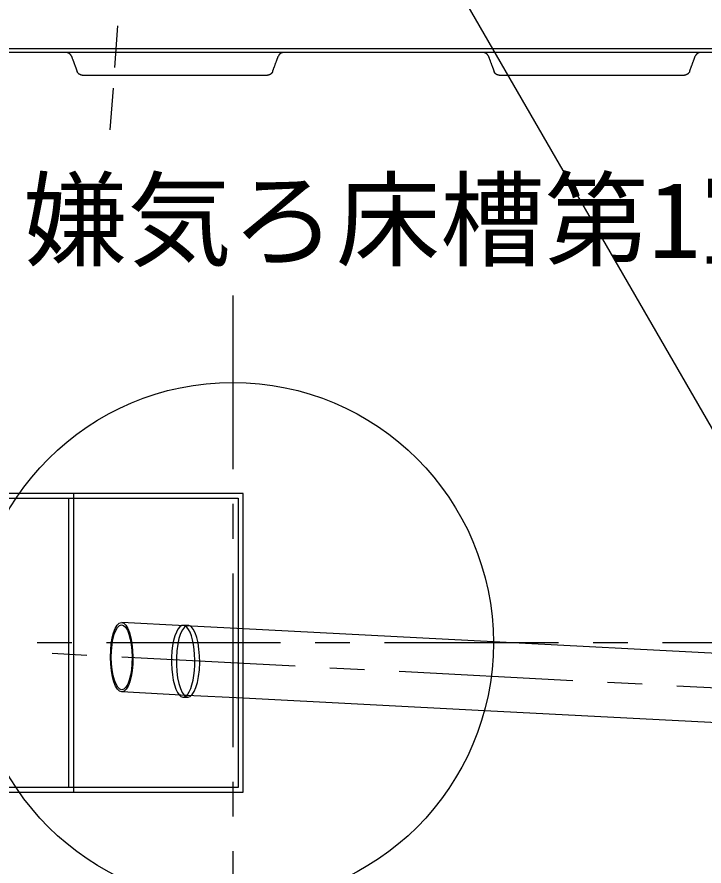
# Model space of a CAD drawing. Units: millimetres, scale not verified. Extents: x -24028 to 8910, y -6308 to 6308.
# Drawn here: x -5639 to -5045, y 793 to 1526 of the extents above; entities that cross this region are included whole.
import ezdxf
from ezdxf.enums import TextEntityAlignment as Align

# ---------------------------------------------------------------- set-up
doc = ezdxf.new("R2010")
doc.units = ezdxf.units.MM
doc.header["$LTSCALE"] = 30
doc.linetypes.add('CHAIN1', pattern=[8, 5, -1, 1, -1])
doc.linetypes.add('DASHED1', pattern=[1.8, 1.2, -0.6])
doc.layers.add('0-0_0E', color=7, linetype='Continuous', lineweight=25)
doc.layers.add('0-5_空気管', color=3, linetype='Continuous', lineweight=25)
doc.styles.add('ＭＳ ゴシック', font='')
doc.styles.get('ＭＳ ゴシック').set_extended_font_data('MS Gothic')

msp = doc.modelspace()

# ---------------------------------------------------------------- linework, layer by layer
at = {"layer": '0-0_0E', "linetype": 'DASHED1'}
msp.add_line((-5551.68, 1518.61), (-5558.99, 1418.88), dxfattribs=at)
at = {"layer": '0-5_空気管'}
for p, q in [((-5004.52, 1112.1), (-5308.63, 1638.85)), ((-4860.96, 1495.64), (-5689.04, 1495.64)), ((-5413.17, 1491.86), (-5412.98, 1492.38)), ((-5053.17, 1491.86), (-5052.98, 1492.38)), ((-5586.84, 1479.81), (-5586.65, 1479.29)), ((-5582.24, 1476.03), (-5422.33, 1476.03)), ((-5226.84, 1479.81), (-5226.65, 1479.29)), ((-5222.24, 1476.03), (-5062.33, 1476.03)), ((-5443.35, 1114.64), (-5722.54, 1114.64)), ((-5718.5, 1110.64), (-5447.55, 1110.64)), ((-5593.77, 860.64), (-5593.77, 1110.64)), ((-5589.56, 856.64), (-5589.56, 1114.64)), ((-5447.55, 1110.64), (-5447.55, 860.64)), ((-5493.58, 1000.46), (-5548.16, 1003.3)), ((-5495.1, 1000.82), (-5490.9, 1000.82)), ((-5443.35, 997.85), (-5493.58, 1000.46)), ((-5227.24, 986.6), (-5443.35, 997.85)), ((-5012.01, 975.41), (-5227.24, 986.6)), ((-5492.03, 940.3), (-5548.15, 943.22)), ((-5495.1, 938.81), (-5490.9, 938.81)), ((-5443.35, 937.76), (-5492.03, 940.3)), ((-5235.04, 926.93), (-5443.35, 937.76)), ((-5000.78, 914.74), (-5235.04, 926.93)), ((-5447.55, 860.64), (-5718.5, 860.64))]:
    msp.add_line(p, q, dxfattribs=at)
at = {"layer": '0-5_空気管', "linetype": 'CHAIN1'}
for p, q in [((-5452.24, 1285.64), (-5452.24, 685.64)), ((-2771.16, 985.64), (-5933.13, 985.64)), ((-3241.3, 853.25), (-5623.06, 977.15))]:
    msp.add_line(p, q, dxfattribs=at)
at = {"layer": '0-5_空気管'}
for points in [[(-4860.82, 1498.85), (-5689.15, 1498.85)], [(-5594.39, 1495.31), (-5594.46, 1495.34), (-5594.52, 1495.36), (-5594.58, 1495.38), (-5594.7, 1495.42), (-5594.76, 1495.43), (-5594.82, 1495.45), (-5594.89, 1495.47), (-5594.96, 1495.49), (-5595.04, 1495.5), (-5595.11, 1495.52), (-5595.19, 1495.54), (-5595.34, 1495.57), (-5595.41, 1495.58), (-5595.48, 1495.59), (-5595.59, 1495.61), (-5595.69, 1495.62), (-5595.74, 1495.63), (-5595.83, 1495.64), (-5595.88, 1495.64), (-5595.92, 1495.64), (-5595.97, 1495.64), (-5596.01, 1495.64)], [(-5591.51, 1492.38), (-5591.55, 1492.48), (-5591.56, 1492.52), (-5591.58, 1492.58), (-5591.6, 1492.63), (-5591.63, 1492.7), (-5591.66, 1492.76), (-5591.69, 1492.84), (-5591.72, 1492.91), (-5591.75, 1492.98), (-5591.83, 1493.13), (-5591.87, 1493.2), (-5591.92, 1493.28), (-5591.97, 1493.36), (-5592.03, 1493.44), (-5592.1, 1493.53), (-5592.17, 1493.62), (-5592.25, 1493.72), (-5592.34, 1493.82), (-5592.43, 1493.92), (-5592.62, 1494.13), (-5592.72, 1494.23), (-5592.81, 1494.33), (-5592.91, 1494.41), (-5592.99, 1494.5), (-5593.07, 1494.57), (-5593.15, 1494.63), (-5593.23, 1494.69), (-5593.31, 1494.75), (-5593.39, 1494.8), (-5593.47, 1494.86), (-5593.56, 1494.91), (-5593.65, 1494.96), (-5593.75, 1495.01), (-5593.85, 1495.06), (-5594.05, 1495.16), (-5594.15, 1495.2), (-5594.24, 1495.24), (-5594.32, 1495.28), (-5594.39, 1495.31)], [(-5591.51, 1492.38), (-5591.37, 1492.01), (-5591.32, 1491.86), (-5591.25, 1491.68), (-5591.17, 1491.47), (-5591.09, 1491.24), (-5591, 1491), (-5590.9, 1490.74), (-5590.8, 1490.47), (-5590.6, 1489.92), (-5590.49, 1489.65), (-5590.39, 1489.36), (-5590.28, 1489.06), (-5590.16, 1488.74), (-5590.04, 1488.41), (-5589.9, 1488.05), (-5589.75, 1487.65), (-5589.6, 1487.23), (-5589.43, 1486.78), (-5589.26, 1486.31), (-5589.08, 1485.83), (-5588.9, 1485.36), (-5588.73, 1484.89), (-5588.56, 1484.44), (-5588.41, 1484.02), (-5588.26, 1483.63), (-5588.12, 1483.26), (-5588, 1482.92), (-5587.88, 1482.61), (-5587.77, 1482.31), (-5587.67, 1482.02), (-5587.56, 1481.75), (-5587.46, 1481.47), (-5587.36, 1481.2), (-5587.26, 1480.94), (-5587.16, 1480.67), (-5587.07, 1480.43), (-5586.99, 1480.2), (-5586.91, 1479.99), (-5586.84, 1479.81)], [(-5417.83, 1479.29), (-5417.7, 1479.66), (-5417.64, 1479.81), (-5417.57, 1479.99), (-5417.5, 1480.2), (-5417.41, 1480.43), (-5417.32, 1480.67), (-5417.22, 1480.94), (-5417.12, 1481.2), (-5417.02, 1481.47), (-5416.82, 1482.02), (-5416.71, 1482.31), (-5416.6, 1482.61), (-5416.48, 1482.92), (-5416.36, 1483.26), (-5416.22, 1483.63), (-5416.08, 1484.02), (-5415.92, 1484.44), (-5415.75, 1484.89), (-5415.58, 1485.36), (-5415.4, 1485.83), (-5415.23, 1486.31), (-5415.05, 1486.78), (-5414.89, 1487.23), (-5414.73, 1487.65), (-5414.58, 1488.05), (-5414.45, 1488.41), (-5414.32, 1488.74), (-5414.21, 1489.06), (-5414.09, 1489.36), (-5413.99, 1489.65), (-5413.88, 1489.92), (-5413.79, 1490.2), (-5413.68, 1490.47), (-5413.58, 1490.74), (-5413.49, 1491), (-5413.4, 1491.24), (-5413.31, 1491.47), (-5413.23, 1491.68), (-5413.17, 1491.86)], [(-5412.17, 1493.81), (-5412.2, 1493.76), (-5412.24, 1493.71), (-5412.28, 1493.66), (-5412.32, 1493.61), (-5412.35, 1493.55), (-5412.4, 1493.48), (-5412.44, 1493.42), (-5412.48, 1493.35), (-5412.53, 1493.29), (-5412.57, 1493.22), (-5412.61, 1493.16), (-5412.65, 1493.09), (-5412.68, 1493.04), (-5412.71, 1492.99), (-5412.74, 1492.94), (-5412.78, 1492.85), (-5412.8, 1492.8), (-5412.88, 1492.64), (-5412.89, 1492.59), (-5412.92, 1492.52), (-5412.93, 1492.49), (-5412.95, 1492.46), (-5412.98, 1492.38)], [(-5408.56, 1495.64), (-5408.63, 1495.64), (-5408.78, 1495.63), (-5408.94, 1495.62), (-5409.02, 1495.61), (-5409.1, 1495.6), (-5409.18, 1495.58), (-5409.27, 1495.57), (-5409.36, 1495.55), (-5409.46, 1495.52), (-5409.56, 1495.49), (-5409.68, 1495.45), (-5409.8, 1495.41), (-5409.92, 1495.37), (-5410.05, 1495.31), (-5410.18, 1495.26), (-5410.31, 1495.21), (-5410.44, 1495.15), (-5410.56, 1495.1), (-5410.68, 1495.04), (-5410.78, 1494.99), (-5410.88, 1494.94), (-5410.97, 1494.89), (-5411.05, 1494.83), (-5411.13, 1494.78), (-5411.21, 1494.72), (-5411.28, 1494.66), (-5411.36, 1494.6), (-5411.44, 1494.53), (-5411.53, 1494.46), (-5411.61, 1494.38), (-5411.69, 1494.3), (-5411.77, 1494.23), (-5411.84, 1494.15), (-5411.91, 1494.08), (-5411.97, 1494.02), (-5412.03, 1493.96), (-5412.08, 1493.9), (-5412.12, 1493.85), (-5412.17, 1493.81)], [(-5234.39, 1495.31), (-5234.46, 1495.34), (-5234.52, 1495.36), (-5234.58, 1495.38), (-5234.7, 1495.42), (-5234.76, 1495.43), (-5234.82, 1495.45), (-5234.89, 1495.47), (-5234.96, 1495.49), (-5235.04, 1495.5), (-5235.11, 1495.52), (-5235.19, 1495.54), (-5235.34, 1495.57), (-5235.41, 1495.58), (-5235.48, 1495.59), (-5235.59, 1495.61), (-5235.69, 1495.62), (-5235.74, 1495.63), (-5235.83, 1495.64), (-5235.88, 1495.64), (-5235.92, 1495.64), (-5235.97, 1495.64), (-5236.01, 1495.64)], [(-5231.51, 1492.38), (-5231.55, 1492.48), (-5231.56, 1492.52), (-5231.58, 1492.58), (-5231.6, 1492.63), (-5231.63, 1492.7), (-5231.66, 1492.76), (-5231.69, 1492.84), (-5231.72, 1492.91), (-5231.75, 1492.98), (-5231.83, 1493.13), (-5231.87, 1493.2), (-5231.92, 1493.28), (-5231.97, 1493.36), (-5232.03, 1493.44), (-5232.1, 1493.53), (-5232.17, 1493.62), (-5232.25, 1493.72), (-5232.34, 1493.82), (-5232.43, 1493.92), (-5232.62, 1494.13), (-5232.72, 1494.23), (-5232.81, 1494.33), (-5232.91, 1494.41), (-5232.99, 1494.5), (-5233.07, 1494.57), (-5233.15, 1494.63), (-5233.23, 1494.69), (-5233.31, 1494.75), (-5233.39, 1494.8), (-5233.47, 1494.86), (-5233.56, 1494.91), (-5233.65, 1494.96), (-5233.75, 1495.01), (-5233.85, 1495.06), (-5234.05, 1495.16), (-5234.15, 1495.2), (-5234.24, 1495.24), (-5234.32, 1495.28), (-5234.39, 1495.31)], [(-5231.51, 1492.38), (-5231.37, 1492.01), (-5231.32, 1491.86), (-5231.25, 1491.68), (-5231.17, 1491.47), (-5231.09, 1491.24), (-5231, 1491), (-5230.9, 1490.74), (-5230.8, 1490.47), (-5230.6, 1489.92), (-5230.49, 1489.65), (-5230.39, 1489.36), (-5230.28, 1489.06), (-5230.16, 1488.74), (-5230.04, 1488.41), (-5229.9, 1488.05), (-5229.75, 1487.65), (-5229.6, 1487.23), (-5229.43, 1486.78), (-5229.26, 1486.31), (-5229.08, 1485.83), (-5228.9, 1485.36), (-5228.73, 1484.89), (-5228.56, 1484.44), (-5228.41, 1484.02), (-5228.26, 1483.63), (-5228.12, 1483.26), (-5228, 1482.92), (-5227.88, 1482.61), (-5227.77, 1482.31), (-5227.67, 1482.02), (-5227.56, 1481.75), (-5227.46, 1481.47), (-5227.36, 1481.2), (-5227.26, 1480.94), (-5227.16, 1480.67), (-5227.07, 1480.43), (-5226.99, 1480.2), (-5226.91, 1479.99), (-5226.84, 1479.81)], [(-5057.83, 1479.29), (-5057.7, 1479.66), (-5057.64, 1479.81), (-5057.57, 1479.99), (-5057.5, 1480.2), (-5057.41, 1480.43), (-5057.32, 1480.67), (-5057.22, 1480.94), (-5057.12, 1481.2), (-5057.02, 1481.47), (-5056.82, 1482.02), (-5056.71, 1482.31), (-5056.6, 1482.61), (-5056.48, 1482.92), (-5056.36, 1483.26), (-5056.22, 1483.63), (-5056.08, 1484.02), (-5055.92, 1484.44), (-5055.75, 1484.89), (-5055.58, 1485.36), (-5055.4, 1485.83), (-5055.23, 1486.31), (-5055.05, 1486.78), (-5054.89, 1487.23), (-5054.73, 1487.65), (-5054.58, 1488.05), (-5054.45, 1488.41), (-5054.32, 1488.74), (-5054.21, 1489.06), (-5054.09, 1489.36), (-5053.99, 1489.65), (-5053.88, 1489.92), (-5053.79, 1490.2), (-5053.68, 1490.47), (-5053.58, 1490.74), (-5053.49, 1491), (-5053.4, 1491.24), (-5053.31, 1491.47), (-5053.23, 1491.68), (-5053.17, 1491.86)], [(-5052.17, 1493.81), (-5052.2, 1493.76), (-5052.24, 1493.71), (-5052.28, 1493.66), (-5052.32, 1493.61), (-5052.35, 1493.55), (-5052.4, 1493.48), (-5052.44, 1493.42), (-5052.48, 1493.35), (-5052.53, 1493.29), (-5052.57, 1493.22), (-5052.61, 1493.16), (-5052.65, 1493.09), (-5052.68, 1493.04), (-5052.71, 1492.99), (-5052.74, 1492.94), (-5052.78, 1492.85), (-5052.8, 1492.8), (-5052.88, 1492.64), (-5052.89, 1492.59), (-5052.92, 1492.52), (-5052.93, 1492.49), (-5052.95, 1492.46), (-5052.98, 1492.38)], [(-5048.56, 1495.64), (-5048.63, 1495.64), (-5048.78, 1495.63), (-5048.94, 1495.62), (-5049.02, 1495.61), (-5049.1, 1495.6), (-5049.18, 1495.58), (-5049.27, 1495.57), (-5049.36, 1495.55), (-5049.46, 1495.52), (-5049.56, 1495.49), (-5049.68, 1495.45), (-5049.8, 1495.41), (-5049.92, 1495.37), (-5050.05, 1495.31), (-5050.18, 1495.26), (-5050.31, 1495.21), (-5050.44, 1495.15), (-5050.56, 1495.1), (-5050.68, 1495.04), (-5050.78, 1494.99), (-5050.88, 1494.94), (-5050.97, 1494.89), (-5051.05, 1494.83), (-5051.13, 1494.78), (-5051.21, 1494.72), (-5051.28, 1494.66), (-5051.36, 1494.6), (-5051.44, 1494.53), (-5051.53, 1494.46), (-5051.61, 1494.38), (-5051.69, 1494.3), (-5051.77, 1494.23), (-5051.84, 1494.15), (-5051.91, 1494.08), (-5051.97, 1494.02), (-5052.03, 1493.96), (-5052.08, 1493.9), (-5052.12, 1493.85), (-5052.17, 1493.81)], [(-5585.8, 1477.82), (-5585.88, 1477.91), (-5585.95, 1478.01), (-5585.99, 1478.06), (-5586.03, 1478.12), (-5586.12, 1478.25), (-5586.16, 1478.32), (-5586.2, 1478.39), (-5586.25, 1478.45), (-5586.29, 1478.51), (-5586.32, 1478.58), (-5586.35, 1478.63), (-5586.38, 1478.69), (-5586.41, 1478.73), (-5586.44, 1478.78), (-5586.46, 1478.83), (-5586.48, 1478.87), (-5586.5, 1478.91), (-5586.52, 1478.95), (-5586.54, 1478.99), (-5586.55, 1479.04), (-5586.57, 1479.08), (-5586.59, 1479.11), (-5586.6, 1479.15), (-5586.61, 1479.18), (-5586.62, 1479.21), (-5586.65, 1479.29)], [(-5582.24, 1476.03), (-5582.3, 1476.03), (-5582.38, 1476.04), (-5582.45, 1476.04), (-5582.53, 1476.05), (-5582.61, 1476.05), (-5582.69, 1476.06), (-5582.78, 1476.07), (-5582.86, 1476.09), (-5582.95, 1476.11), (-5583.04, 1476.13), (-5583.14, 1476.15), (-5583.24, 1476.18), (-5583.35, 1476.22), (-5583.47, 1476.26), (-5583.6, 1476.31), (-5583.73, 1476.36), (-5583.86, 1476.41), (-5583.99, 1476.47), (-5584.12, 1476.52), (-5584.24, 1476.58), (-5584.35, 1476.63), (-5584.46, 1476.68), (-5584.55, 1476.73), (-5584.64, 1476.79), (-5584.73, 1476.84), (-5584.81, 1476.89), (-5584.88, 1476.95), (-5584.96, 1477.01), (-5585.04, 1477.07), (-5585.12, 1477.14), (-5585.28, 1477.29), (-5585.36, 1477.37), (-5585.44, 1477.45), (-5585.52, 1477.52), (-5585.59, 1477.59), (-5585.65, 1477.66), (-5585.71, 1477.71), (-5585.76, 1477.77), (-5585.8, 1477.82)], [(-5420.72, 1476.36), (-5420.78, 1476.34), (-5420.85, 1476.31), (-5420.91, 1476.29), (-5421.02, 1476.26), (-5421.08, 1476.24), (-5421.14, 1476.22), (-5421.21, 1476.2), (-5421.29, 1476.19), (-5421.36, 1476.17), (-5421.52, 1476.13), (-5421.67, 1476.1), (-5421.74, 1476.09), (-5421.8, 1476.08), (-5421.86, 1476.07), (-5421.92, 1476.06), (-5422.02, 1476.05), (-5422.07, 1476.04), (-5422.16, 1476.04), (-5422.2, 1476.04), (-5422.25, 1476.03), (-5422.29, 1476.03), (-5422.33, 1476.03)], [(-5417.83, 1479.29), (-5417.87, 1479.19), (-5417.89, 1479.15), (-5417.9, 1479.1), (-5417.93, 1479.04), (-5417.95, 1478.98), (-5417.98, 1478.91), (-5418.05, 1478.76), (-5418.08, 1478.69), (-5418.11, 1478.62), (-5418.15, 1478.54), (-5418.2, 1478.47), (-5418.25, 1478.39), (-5418.3, 1478.31), (-5418.35, 1478.23), (-5418.42, 1478.15), (-5418.49, 1478.05), (-5418.57, 1477.96), (-5418.66, 1477.85), (-5418.75, 1477.75), (-5418.95, 1477.54), (-5419.04, 1477.44), (-5419.14, 1477.34), (-5419.23, 1477.26), (-5419.31, 1477.18), (-5419.4, 1477.1), (-5419.48, 1477.04), (-5419.55, 1476.98), (-5419.63, 1476.92), (-5419.71, 1476.87), (-5419.79, 1476.82), (-5419.88, 1476.77), (-5419.98, 1476.71), (-5420.07, 1476.66), (-5420.18, 1476.61), (-5420.37, 1476.52), (-5420.47, 1476.47), (-5420.56, 1476.43), (-5420.64, 1476.4), (-5420.72, 1476.36)], [(-5225.8, 1477.82), (-5225.88, 1477.91), (-5225.95, 1478.01), (-5225.99, 1478.06), (-5226.03, 1478.12), (-5226.12, 1478.25), (-5226.16, 1478.32), (-5226.2, 1478.39), (-5226.25, 1478.45), (-5226.29, 1478.51), (-5226.32, 1478.58), (-5226.35, 1478.63), (-5226.38, 1478.69), (-5226.41, 1478.73), (-5226.44, 1478.78), (-5226.46, 1478.83), (-5226.48, 1478.87), (-5226.5, 1478.91), (-5226.52, 1478.95), (-5226.54, 1478.99), (-5226.55, 1479.04), (-5226.57, 1479.08), (-5226.59, 1479.11), (-5226.6, 1479.15), (-5226.61, 1479.18), (-5226.62, 1479.21), (-5226.65, 1479.29)], [(-5222.24, 1476.03), (-5222.3, 1476.03), (-5222.38, 1476.04), (-5222.45, 1476.04), (-5222.53, 1476.05), (-5222.61, 1476.05), (-5222.69, 1476.06), (-5222.78, 1476.07), (-5222.86, 1476.09), (-5222.95, 1476.11), (-5223.04, 1476.13), (-5223.14, 1476.15), (-5223.24, 1476.18), (-5223.35, 1476.22), (-5223.47, 1476.26), (-5223.6, 1476.31), (-5223.73, 1476.36), (-5223.86, 1476.41), (-5223.99, 1476.47), (-5224.12, 1476.52), (-5224.24, 1476.58), (-5224.35, 1476.63), (-5224.46, 1476.68), (-5224.55, 1476.73), (-5224.64, 1476.79), (-5224.73, 1476.84), (-5224.81, 1476.89), (-5224.88, 1476.95), (-5224.96, 1477.01), (-5225.04, 1477.07), (-5225.12, 1477.14), (-5225.28, 1477.29), (-5225.36, 1477.37), (-5225.44, 1477.45), (-5225.52, 1477.52), (-5225.59, 1477.59), (-5225.65, 1477.66), (-5225.71, 1477.71), (-5225.76, 1477.77), (-5225.8, 1477.82)], [(-5060.72, 1476.36), (-5060.78, 1476.34), (-5060.85, 1476.31), (-5060.91, 1476.29), (-5061.02, 1476.26), (-5061.08, 1476.24), (-5061.14, 1476.22), (-5061.21, 1476.2), (-5061.29, 1476.19), (-5061.36, 1476.17), (-5061.52, 1476.13), (-5061.67, 1476.1), (-5061.74, 1476.09), (-5061.8, 1476.08), (-5061.86, 1476.07), (-5061.92, 1476.06), (-5062.02, 1476.05), (-5062.07, 1476.04), (-5062.16, 1476.04), (-5062.2, 1476.04), (-5062.25, 1476.03), (-5062.29, 1476.03), (-5062.33, 1476.03)], [(-5057.83, 1479.29), (-5057.87, 1479.19), (-5057.89, 1479.15), (-5057.9, 1479.1), (-5057.93, 1479.04), (-5057.95, 1478.98), (-5057.98, 1478.91), (-5058.05, 1478.76), (-5058.08, 1478.69), (-5058.11, 1478.62), (-5058.15, 1478.54), (-5058.2, 1478.47), (-5058.25, 1478.39), (-5058.3, 1478.31), (-5058.35, 1478.23), (-5058.42, 1478.15), (-5058.49, 1478.05), (-5058.57, 1477.96), (-5058.66, 1477.85), (-5058.75, 1477.75), (-5058.95, 1477.54), (-5059.04, 1477.44), (-5059.14, 1477.34), (-5059.23, 1477.26), (-5059.31, 1477.18), (-5059.4, 1477.1), (-5059.48, 1477.04), (-5059.55, 1476.98), (-5059.63, 1476.92), (-5059.71, 1476.87), (-5059.79, 1476.82), (-5059.88, 1476.77), (-5059.98, 1476.71), (-5060.07, 1476.66), (-5060.18, 1476.61), (-5060.37, 1476.52), (-5060.47, 1476.47), (-5060.56, 1476.43), (-5060.64, 1476.4), (-5060.72, 1476.36)], [(-5722.54, 856.64), (-5443.35, 856.64), (-5443.35, 1114.64)]]:
    msp.add_lwpolyline(points, dxfattribs=at)
msp.add_circle((-5452.24, 985.64), 225, dxfattribs=at)
for major_axis in [(0.18, -30.04), (-0.17, 28.04)]:
    msp.add_ellipse((-5548.16, 973.26), major_axis=major_axis, ratio=0.3212, dxfattribs=at)
for centre, major_axis, start_param, end_param in [((-5495.1, 969.81), (0, 31), 0.117926, 2.797347), ((-5490.9, 969.81), (0, -31), 6.072859, 12.244834), ((-5495.1, 969.81), (0, 31), 2.797347, 6.401111), ((-5490.9, 969.81), (0, -31), 5.961649, 6.072859)]:
    msp.add_ellipse(centre, major_axis=major_axis, ratio=0.3249, start_param=start_param, end_param=end_param, dxfattribs=at)

# ---------------------------------------------------------------- texts
at = {"layer": '0-5_空気管', "color": 4, "style": 'ＭＳ ゴシック'}
msp.add_text('嫌気ろ床槽第1室', height=65.98, dxfattribs=at).set_placement((-5633.18, 1298.25), align=Align.BOTTOM_LEFT)

doc.saveas('drawing.dxf')
